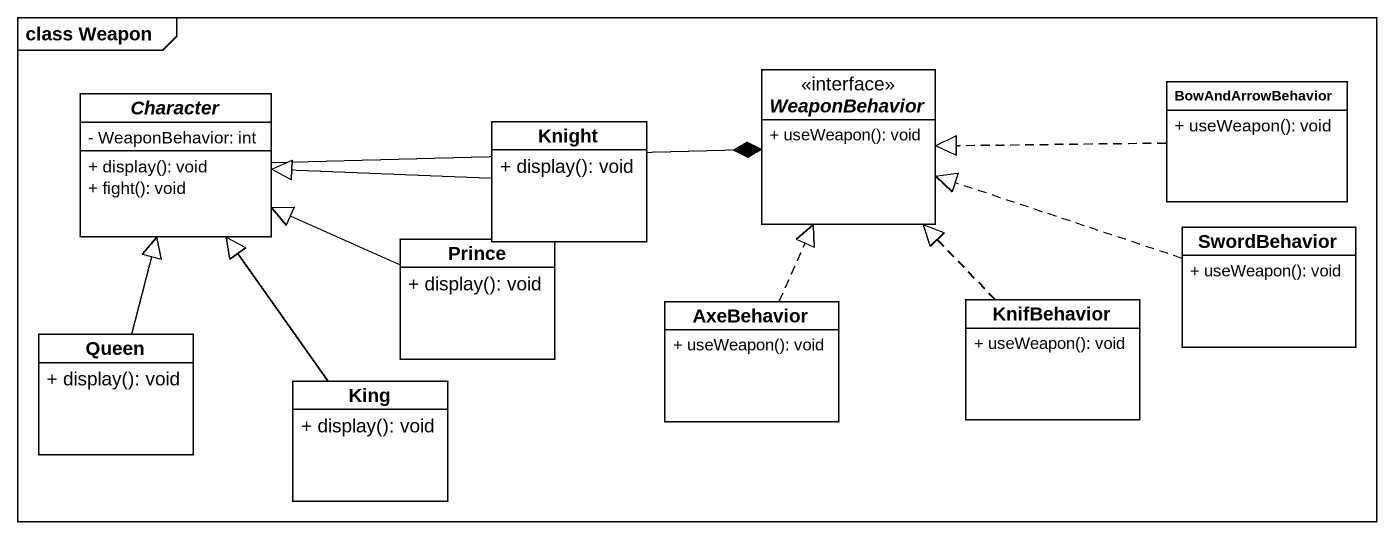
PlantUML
@startuml
mainframe class Weapon
hide circle
hide empty members
skinparam classAttributeIconSize 0
abstract class Character {
  - WeaponBehavior: int
  + display(): void
  + fight(): void
}
class Knight {
  + display(): void
}
interface WeaponBehavior {
  + useWeapon(): void
}
class BowAndArrowBehavior {
  + useWeapon(): void
}
class Prince {
  + display(): void
}
class SwordBehavior {
  + useWeapon(): void
}
class Queen {
  + display(): void
}
class AxeBehavior {
  + useWeapon(): void
}
class KnifBehavior {
  + useWeapon(): void
}
class King {
  + display(): void
}
Character -right-* WeaponBehavior
Knight -left-|> Character
BowAndArrowBehavior .left.|> WeaponBehavior
Prince -left-|> Character
SwordBehavior .left.|> WeaponBehavior
Queen -up-|> Character
AxeBehavior .up.|> WeaponBehavior
KnifBehavior .up.|> WeaponBehavior
King -up-|> Character
@enduml
